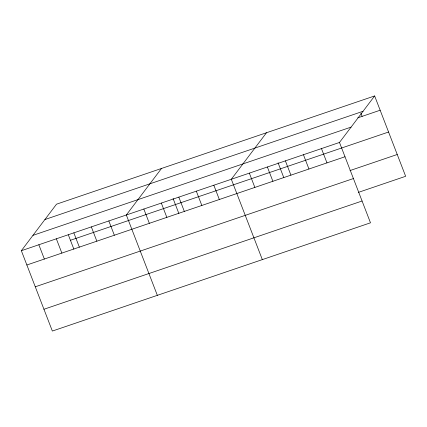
<?xml version="1.0" encoding="UTF-8"?>
<svg xmlns="http://www.w3.org/2000/svg" width="427" height="427" viewBox="0 0 427 427"><rect width="100%" height="100%" fill="white"/><g stroke="black" fill="none" stroke-linecap="round" stroke-linejoin="round"><path stroke-width="0.64" d="M374.644 95.942L339.486 142.458L370.492 222.809L52.356 331.058L21.35 250.708L56.508 204.191L374.644 95.942L405.65 176.292L358.402 192.369M161.491 168.468L126.333 214.984L157.339 295.34M266.48 132.744L231.322 179.26L262.327 259.616M44.904 219.542L363.041 111.292M357.778 117.847L380.158 110.23M32.954 235.357L351.09 127.107M21.35 250.708L339.486 142.458M70.434 240.278L388.57 132.028M26.864 264.996L345 156.746M349.991 170.565L397.238 154.494M35.276 286.8L353.412 178.55M43.944 309.26L362.08 201.01M360.932 113.256L362.128 116.363M321.462 148.591L326.975 162.879M303.432 154.723L308.945 169.017M285.401 160.862L290.92 175.15M278.068 162.778L283.827 177.701M267.377 166.994L272.89 181.283M249.347 173.127L254.86 187.416M213.826 185.217L219.339 199.505M196.324 191.168L201.838 205.462M178.828 197.125L184.341 211.413M173.079 198.502L178.838 213.425M161.331 203.076L166.845 217.364M143.835 209.033L149.349 223.321M108.837 220.94L114.351 235.229M91.341 226.892L96.854 241.18M73.844 232.848L79.358 247.137M68.331 234.829L73.855 249.144M56.343 238.8L61.862 253.088M38.846 244.751L44.36 259.045"/></g></svg>
